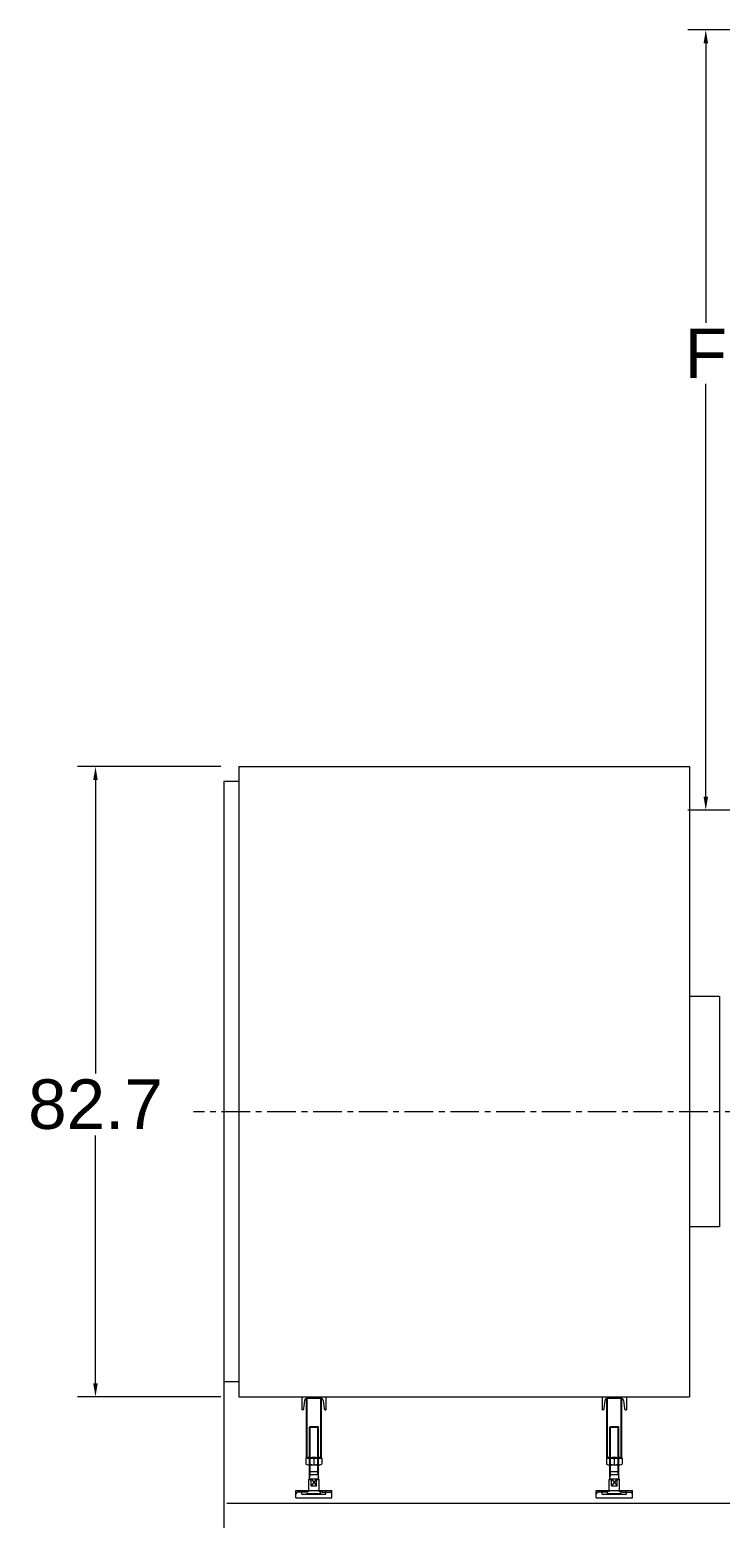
# Model space of a CAD drawing. Header units: inches. Extents: x 0 to 31702, y 0 to 24154.
# Drawn here: x 21397 to 23695, y 11746 to 16705 of the extents above; entities that cross this region are included whole.
import ezdxf

# ---------------------------------------------------------------- set-up
doc = ezdxf.new("R2010")
doc.units = ezdxf.units.IN
doc.header["$MEASUREMENT"] = 0
doc.linetypes.add('CENTER', pattern=[50.8, 31.75, -6.35, 6.35, -6.35])
doc.layers.get('Defpoints').update_dxf_attribs({"lineweight": 5})
doc.layers.add('CAXA1', color=5, linetype='CENTER', lineweight=5)
doc.styles.add('Roman', font='arial.ttf')
doc.styles.get("Standard").update_dxf_attribs({"font": 'arial.ttf'})
doc.dimstyles.new('ISO-25', dxfattribs={"dimscale": 30, "dimtxt": 1.5, "dimasz": 1.5, "dimexe": 2, "dimexo": 2, "dimtad": 1, "dimtih": 1, "dimtoh": 1, "dimdec": 1, "dimlfac": 0.03937, "dimdsep": 46, "dimtxsty": 'Standard', "dimcen": 2.5, "dimclrd": 7, "dimclre": 7, "dimclrt": 7, "dimadec": 0, "dimazin": 0, "dimtfac": 1, "dimtdec": 1, "dimtmove": 0, "dimatfit": 3, "dimfxl": 1, "dimlwd": 5, "dimlwe": 5, "dimarcsym": 0})

# ---------------------------------------------------------------- blocks, each defined once
blk = doc.blocks.new('*D19')
at = {"color": 7, "linetype": 'Continuous', "lineweight": 5, "transparency": 16777216}
for p, q in [((28830.9, 12490.3), (28830.9, 11023.8)), ((22042.9, 12252.3), (22042.9, 11023.8)), ((28785.9, 11083.8), (22087.9, 11083.8))]:
    blk.add_line(p, q, dxfattribs=at)
at = {"color": 7, "transparency": 16777216}
for points in [[(22087.9, 11091.3), (22087.9, 11076.3), (22042.9, 11083.8)], [(28785.9, 11091.3), (28785.9, 11076.3), (28830.9, 11083.8)]]:
    blk.add_solid(points, dxfattribs=at)
at = {"layer": 'Defpoints', "color": 0, "transparency": 16777216}
for p in [(28830.9, 12550.3), (22042.9, 12312.3), (22042.9, 11083.8)]:
    blk.add_point(p, dxfattribs=at)
at = {"color": 7, "lineweight": 5, "transparency": 16777216, "insert": (26023.1, 11185.1), "char_height": 165, "attachment_point": 5, "style": 'Roman'}
blk.add_mtext('B', dxfattribs=at)
blk = doc.blocks.new('*D11')
at = {"color": 7, "linetype": 'Continuous', "lineweight": 5, "transparency": 16777216}
for p, q in [((23860.4, 16705.3), (23587.5, 16705.3)), ((23647.5, 16660.3), (23647.5, 15728.4)), ((23647.5, 14150.3), (23647.5, 15525.9)), ((24120.4, 14105.3), (23587.5, 14105.3))]:
    blk.add_line(p, q, dxfattribs=at)
at = {"color": 7, "transparency": 16777216}
for points in [[(23640, 16660.3), (23655, 16660.3), (23647.5, 16705.3)], [(23640, 14150.3), (23655, 14150.3), (23647.5, 14105.3)]]:
    blk.add_solid(points, dxfattribs=at)
at = {"layer": 'Defpoints', "color": 0, "transparency": 16777216}
for p in [(23920.4, 16705.3), (23647.5, 14105.3), (24180.4, 14105.3)]:
    blk.add_point(p, dxfattribs=at)
at = {"color": 7, "lineweight": 5, "transparency": 16777216, "insert": (23647.5, 15627.2), "char_height": 165, "attachment_point": 5, "style": 'Roman'}
blk.add_mtext('F', dxfattribs=at)
blk = doc.blocks.new('*D8')
at = {"color": 7, "linetype": 'Continuous', "lineweight": 5, "transparency": 16777216}
for p, q in [((22032.9, 14250.3), (21555.6, 14250.3)), ((21615.6, 14205.3), (21615.6, 13227.3)), ((21615.6, 12195.3), (21615.6, 13021.4)), ((22032.9, 12150.3), (21555.6, 12150.3))]:
    blk.add_line(p, q, dxfattribs=at)
at = {"color": 7, "transparency": 16777216}
for points in [[(21608.1, 14205.3), (21623.1, 14205.3), (21615.6, 14250.3)], [(21608.1, 12195.3), (21623.1, 12195.3), (21615.6, 12150.3)]]:
    blk.add_solid(points, dxfattribs=at)
at = {"layer": 'Defpoints', "color": 0, "transparency": 16777216}
for p in [(21615.6, 14250.3), (22092.9, 14250.3), (22092.9, 12150.3)]:
    blk.add_point(p, dxfattribs=at)
at = {"color": 7, "lineweight": 5, "transparency": 16777216, "insert": (21615.6, 13124.3), "char_height": 165, "attachment_point": 5, "style": 'Roman'}
blk.add_mtext('82.7', dxfattribs=at)

msp = doc.modelspace()

# ---------------------------------------------------------------- linework, layer by layer
at = {"color": 7, "lineweight": 5}
for p, q in [((22092.91, 14250.28), (22092.91, 12150.28)), ((22092.91, 14250.28), (23592.91, 14250.28)), ((23592.91, 14250.28), (23592.91, 12150.28)), ((22042.91, 14200.28), (22042.91, 12200.28)), ((22092.91, 14200.28), (22042.91, 14200.28)), ((23692.91, 13483.78), (23592.91, 13483.78)), ((23692.91, 13483.78), (23692.91, 12716.78)), ((23692.91, 12716.78), (23592.91, 12716.78)), ((22092.91, 12200.28), (22042.91, 12200.28)), ((22092.91, 12150.28), (23592.91, 12150.28)), ((22302.91, 12150.28), (22382.91, 12150.28)), ((22302.91, 12150.28), (22302.91, 12107.28)), ((22305.39, 12107.28), (22302.91, 12107.28)), ((22309.37, 12110.88), (22312.09, 12138.07)), ((22317.91, 11946.28), (22317.91, 12144.98)), ((22320.05, 12145.28), (22365.77, 12145.28)), ((22320.05, 11946.28), (22320.41, 12145.28)), ((22365.77, 11946.28), (22365.41, 12145.28)), ((22367.91, 11946.28), (22367.91, 12144.98)), ((22373.73, 12138.07), (22376.45, 12110.88)), ((22380.43, 12107.28), (22382.91, 12107.28)), ((22382.91, 12150.28), (22382.91, 12107.28)), ((23302.91, 12150.28), (23382.91, 12150.28)), ((23302.91, 12150.28), (23302.91, 12107.28)), ((23305.39, 12107.28), (23302.91, 12107.28)), ((23309.37, 12110.88), (23312.09, 12138.07)), ((23317.91, 11946.28), (23317.91, 12144.98)), ((23320.05, 12145.28), (23365.77, 12145.28)), ((23320.05, 11946.28), (23320.41, 12145.28)), ((23365.77, 11946.28), (23365.41, 12145.28)), ((23367.91, 11946.28), (23367.91, 12144.98)), ((23373.73, 12138.07), (23376.45, 12110.88)), ((23380.43, 12107.28), (23382.91, 12107.28)), ((23382.91, 12150.28), (23382.91, 12107.28)), ((22327.91, 12049.27), (22329.91, 12051.27)), ((22327.91, 12049.27), (22357.91, 12049.27)), ((22327.91, 11877.27), (22327.91, 12049.27)), ((22329.81, 11891.24), (22329.81, 12051.17)), ((22329.91, 12051.27), (22355.91, 12051.27)), ((22357.91, 12049.27), (22355.91, 12051.27)), ((22356.02, 11891.24), (22356.02, 12051.17)), ((22357.91, 11877.27), (22357.91, 12049.27)), ((23327.91, 12049.27), (23329.91, 12051.27)), ((23327.91, 12049.27), (23357.91, 12049.27)), ((23327.91, 11877.27), (23327.91, 12049.27)), ((23329.81, 11891.24), (23329.81, 12051.17)), ((23329.91, 12051.27), (23355.91, 12051.27)), ((23357.91, 12049.27), (23355.91, 12051.27)), ((23356.02, 11891.24), (23356.02, 12051.17)), ((23357.91, 11877.27), (23357.91, 12049.27)), ((22316.35, 11946.27), (22316.35, 11925.98)), ((22317.91, 11948.27), (22367.91, 11948.27)), ((22320.05, 11946.28), (22367.91, 11946.28)), ((22322.99, 11948.27), (22362.83, 11948.27)), ((22322.99, 11923.97), (22362.83, 11923.97)), ((22329.63, 11925.98), (22329.63, 11946.27)), ((22342.91, 11950.28), (22342.91, 11920.97)), ((22356.19, 11925.98), (22356.19, 11946.27)), ((22369.47, 11946.27), (22369.47, 11925.98)), ((23316.35, 11946.27), (23316.35, 11925.98)), ((23317.91, 11948.27), (23367.91, 11948.27)), ((23320.05, 11946.28), (23367.91, 11946.28)), ((23322.99, 11948.27), (23362.83, 11948.27)), ((23322.99, 11923.97), (23362.83, 11923.97)), ((23329.63, 11925.98), (23329.63, 11946.27)), ((23342.91, 11950.28), (23342.91, 11920.97)), ((23356.19, 11925.98), (23356.19, 11946.27)), ((23369.47, 11946.27), (23369.47, 11925.98)), ((22327.41, 11877.27), (22325.41, 11875.27)), ((22325.41, 11834.27), (22325.41, 11875.27)), ((22325.41, 11875.27), (22333.9, 11875.27)), ((22327.41, 11901.27), (22358.41, 11901.27)), ((22327.41, 11877.27), (22358.41, 11877.27)), ((22327.91, 11891.27), (22357.91, 11891.27)), ((22329.81, 11891.24), (22327.91, 11882.12)), ((22351.93, 11877.27), (22333.9, 11853.27)), ((22333.9, 11877.27), (22351.93, 11853.27)), ((22333.9, 11853.27), (22333.9, 11877.27)), ((22351.93, 11853.27), (22351.93, 11877.27)), ((22351.93, 11875.27), (22360.41, 11875.27)), ((22356.02, 11891.24), (22357.91, 11882.12)), ((22358.41, 11877.27), (22360.41, 11875.27)), ((22360.41, 11834.27), (22360.41, 11875.27)), ((23327.41, 11877.27), (23325.41, 11875.27)), ((23325.41, 11834.27), (23325.41, 11875.27)), ((23325.41, 11875.27), (23333.9, 11875.27)), ((23327.41, 11901.27), (23358.41, 11901.27)), ((23327.41, 11877.27), (23358.41, 11877.27)), ((23327.91, 11891.27), (23357.91, 11891.27)), ((23329.81, 11891.24), (23327.91, 11882.12)), ((23351.93, 11877.27), (23333.9, 11853.27)), ((23333.9, 11877.27), (23351.93, 11853.27)), ((23333.9, 11853.27), (23333.9, 11877.27)), ((23351.93, 11853.27), (23351.93, 11877.27)), ((23351.93, 11875.27), (23360.41, 11875.27)), ((23356.02, 11891.24), (23357.91, 11882.12)), ((23358.41, 11877.27), (23360.41, 11875.27)), ((23360.41, 11834.27), (23360.41, 11875.27)), ((22282.91, 11838.27), (22402.91, 11838.27)), ((22282.91, 11813.27), (22282.91, 11838.27)), ((22282.91, 11813.27), (22282.91, 11827.27)), ((22282.91, 11813.27), (22402.91, 11813.27)), ((22282.91, 11813.27), (22402.91, 11813.27)), ((22302.91, 11832.27), (22287.91, 11832.27)), ((22302.91, 11826.27), (22302.91, 11838.27)), ((22302.91, 11838.27), (22382.91, 11838.27)), ((22302.91, 11826.27), (22382.91, 11826.27)), ((22304.91, 11832.27), (22304.91, 11838.27)), ((22315.91, 11832.27), (22304.91, 11832.27)), ((22315.91, 11832.27), (22315.91, 11838.27)), ((22319.91, 11826.27), (22319.91, 11834.27)), ((22325.41, 11834.27), (22319.91, 11834.27)), ((22320.41, 11828.27), (22320.41, 11834.27)), ((22320.41, 11828.27), (22365.41, 11828.27)), ((22324.41, 11834.27), (22324.41, 11838.27)), ((22333.9, 11853.27), (22351.93, 11853.27)), ((22360.41, 11834.27), (22365.91, 11834.27)), ((22361.41, 11834.27), (22361.41, 11838.27)), ((22365.41, 11828.27), (22365.41, 11834.27)), ((22365.91, 11826.27), (22365.91, 11834.27)), ((22369.91, 11832.27), (22369.91, 11838.27)), ((22369.91, 11832.27), (22380.91, 11832.27)), ((22380.91, 11832.27), (22380.91, 11838.27)), ((22382.91, 11826.27), (22382.91, 11838.27)), ((22382.91, 11832.27), (22397.91, 11832.27)), ((22402.91, 11813.27), (22402.91, 11838.27)), ((22402.91, 11813.27), (22402.91, 11827.27)), ((23282.91, 11838.27), (23402.91, 11838.27)), ((23282.91, 11813.27), (23282.91, 11838.27)), ((23282.91, 11813.27), (23282.91, 11827.27)), ((23282.91, 11813.27), (23402.91, 11813.27)), ((23282.91, 11813.27), (23402.91, 11813.27)), ((23302.91, 11832.27), (23287.91, 11832.27)), ((23302.91, 11826.27), (23302.91, 11838.27)), ((23302.91, 11838.27), (23382.91, 11838.27)), ((23302.91, 11826.27), (23382.91, 11826.27)), ((23304.91, 11832.27), (23304.91, 11838.27)), ((23315.91, 11832.27), (23304.91, 11832.27)), ((23315.91, 11832.27), (23315.91, 11838.27)), ((23319.91, 11826.27), (23319.91, 11834.27)), ((23325.41, 11834.27), (23319.91, 11834.27)), ((23320.41, 11828.27), (23320.41, 11834.27)), ((23320.41, 11828.27), (23365.41, 11828.27)), ((23324.41, 11834.27), (23324.41, 11838.27)), ((23333.9, 11853.27), (23351.93, 11853.27)), ((23360.41, 11834.27), (23365.91, 11834.27)), ((23361.41, 11834.27), (23361.41, 11838.27)), ((23365.41, 11828.27), (23365.41, 11834.27)), ((23365.91, 11826.27), (23365.91, 11834.27)), ((23369.91, 11832.27), (23369.91, 11838.27)), ((23369.91, 11832.27), (23380.91, 11832.27)), ((23380.91, 11832.27), (23380.91, 11838.27)), ((23382.91, 11826.27), (23382.91, 11838.27)), ((23382.91, 11832.27), (23397.91, 11832.27)), ((23402.91, 11813.27), (23402.91, 11838.27)), ((23402.91, 11813.27), (23402.91, 11827.27)), ((24160.87, 11795.28), (22052.64, 11795.28))]:
    msp.add_line(p, q, dxfattribs=at)
for centre, radius, start, end in [((22305.39, 12111.28), 4, 270, 354.28941), ((22320.05, 12137.28), 8, 90, 174.28941), ((22365.77, 12137.28), 8, 5.71059, 90), ((22380.43, 12111.28), 4, 185.71059, 270), ((23305.39, 12111.28), 4, 270, 354.28941), ((23320.05, 12137.28), 8, 90, 174.28941), ((23365.77, 12137.28), 8, 5.71059, 90), ((23380.43, 12111.28), 4, 185.71059, 270), ((22322.99, 11936.27), 12, 56.41132, 123.58868), ((22322.99, 11935.97), 12, 236.41132, 303.58868), ((22342.91, 11903.27), 45, 72.83706, 107.16294), ((22342.91, 11968.97), 45, 252.83706, 287.16294), ((22362.83, 11936.27), 12, 56.41132, 123.58868), ((22362.83, 11935.97), 12, 236.41132, 303.58868), ((23322.99, 11936.27), 12, 56.41132, 123.58868), ((23322.99, 11935.97), 12, 236.41132, 303.58868), ((23342.91, 11903.27), 45, 72.83706, 107.16294), ((23342.91, 11968.97), 45, 252.83706, 287.16294), ((23362.83, 11936.27), 12, 56.41132, 123.58868), ((23362.83, 11935.97), 12, 236.41132, 303.58868), ((22287.91, 11827.27), 5, 90, 180), ((22342.91, 11953.84), 127.56, 259.84078, 280.15922), ((22397.91, 11827.27), 5, 0, 90), ((23287.91, 11827.27), 5, 90, 180), ((23342.91, 11953.84), 127.56, 259.84078, 280.15922), ((23397.91, 11827.27), 5, 0, 90)]:
    msp.add_arc(centre, radius, start, end, dxfattribs=at)
at = {"layer": 'CAXA1', "linetype": 'CENTER', "lineweight": 5, "ltscale": 3}
msp.add_line((25483.18, 13100.28), (21941.45, 13100.28), dxfattribs=at)

# ---------------------------------------------------------------- dimensions: what is measured, and where the dimension line sits
at = {"color": 7, "lineweight": 5}
for base, p1, p2, angle, text, picture, middle in [((23647.45, 14105.28), (23920.41, 16705.28), (24180.41, 14105.28), 90, 'F', '*D11', (23647.45, 15627.19)), ((21615.56, 14250.28), (22092.91, 12150.28), (22092.91, 14250.28), 90, '82.7', '*D8', (21615.56, 13124.35)), ((22042.92, 11083.82), (28830.92, 12550.28), (22042.92, 12312.35), 180, 'B', '*D19', (26023.07, 11083.82))]:
    dim = msp.add_linear_dim(base=base, p1=p1, p2=p2, angle=angle, text=text, dimstyle='ISO-25', override={"dimtxt": 5.5, "dimpost": '\\X', "dimtxsty": 'Roman', "dimtmove": 1}, dxfattribs=at)
    dim.commit()
    dim.dimension.update_dxf_attribs({"geometry": picture, "text_midpoint": middle, "dimtype": 160})

doc.saveas('drawing.dxf')
